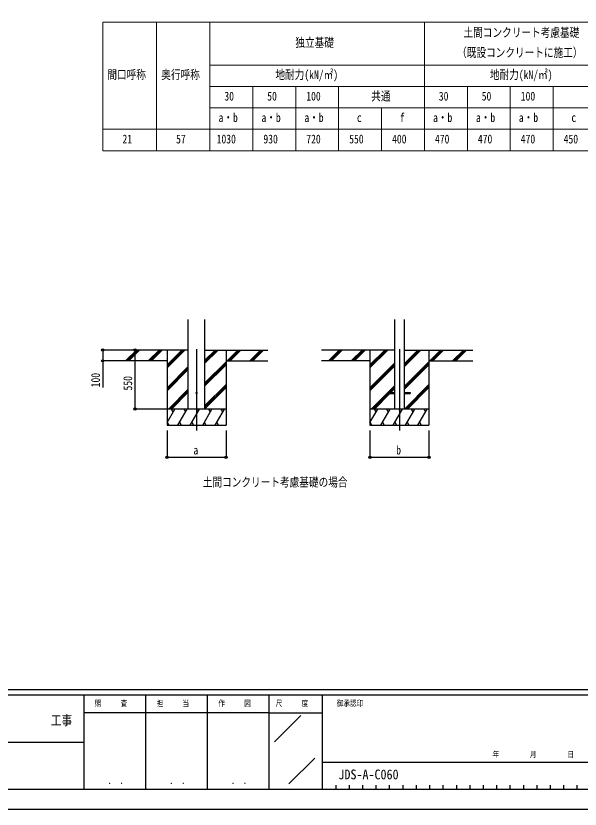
# Model space of a CAD drawing. Units: millimetres, scale not verified. Extents: x -10512 to 10512, y -7425 to 7425.
# Drawn here: x 2605 to 7867, y -7425 to -21 of the extents above; entities that cross this region are included whole.
import ezdxf
from ezdxf.enums import TextEntityAlignment as Align

# ---------------------------------------------------------------- set-up
doc = ezdxf.new("R2010")
doc.units = ezdxf.units.MM
doc.header["$LTSCALE"] = 30
doc.layers.add('0-1_TABLE1', color=7, linetype='Continuous', lineweight=18)
for name, color, linetype in [('0-2_USER1', 3, 'Continuous'), ('0-3_YKK_12', 2, 'Continuous'), ('0-4_YKK_13', 4, 'Continuous'), ('0-5_YKK_A1', 4, 'Continuous'), ('0-6_YKK_D', 6, 'Continuous'), ('0-7_YKK_ZWAK', 7, 'Continuous')]:
    doc.layers.add(name, color=color, linetype=linetype)
doc.styles.add('ＭＳ ゴシック', font='')
doc.styles.get('ＭＳ ゴシック').set_extended_font_data('MS Gothic')

msp = doc.modelspace()

# ---------------------------------------------------------------- linework, layer by layer
at = {"layer": '0-1_TABLE1'}
for p, q in [((3415.14, -80.35), (8415.14, -80.35)), ((3415.14, -80.35), (3415.14, -1280.35)), ((3915.14, -80.35), (3915.14, -1280.35)), ((4415.14, -480.35), (8415.14, -480.35)), ((4415.14, -680.35), (8415.14, -680.35)), ((4815.14, -680.35), (4815.14, -1280.35)), ((5215.14, -680.35), (5215.14, -1280.35)), ((6815.14, -680.35), (6815.14, -1280.35)), ((7215.14, -680.35), (7215.14, -1280.35)), ((4415.14, -880.35), (8415.14, -880.35))]:
    msp.add_line(p, q, dxfattribs=at)
for points in [[(4415.14, -80.35), (4415.14, -480.35), (4415.14, -1080.35), (4415.14, -1280.35)], [(6415.14, -80.35), (6415.14, -680.35), (6415.14, -1080.35), (6415.14, -1280.35)], [(5615.14, -680.35), (5615.14, -1080.35), (5615.14, -1280.35)], [(7615.14, -680.35), (7615.14, -880.35), (7615.14, -1280.35)], [(6015.14, -880.35), (6015.14, -1080.35), (6015.14, -1280.35)], [(3415.14, -1080.35), (3915.14, -1080.35), (8415.14, -1080.35)], [(3415.14, -1280.35), (3915.14, -1280.35), (5615.14, -1280.35), (8415.14, -1280.35)]]:
    msp.add_lwpolyline(points, dxfattribs=at)
at = {"layer": '0-3_YKK_12'}
for p, q in [((4290.14, -3131.6), (4290.14, -3890.8)), ((6181.71, -3131.6), (6181.71, -3890.8))]:
    msp.add_line(p, q, dxfattribs=at)
at = {"layer": '0-4_YKK_13'}
for p, q in [((6081.71, -3536.3), (6081.71, -3545.3)), ((6081.71, -3536.3), (6136.51, -3536.3)), ((6081.71, -3545.3), (6136.51, -3545.3)), ((6226.91, -3536.3), (6281.71, -3536.3)), ((6226.91, -3545.3), (6281.71, -3545.3)), ((6281.71, -3536.3), (6281.71, -3545.3))]:
    msp.add_line(p, q, dxfattribs=at)
msp.add_circle((4290.14, -3540.8), 5, dxfattribs=at)
at = {"layer": '0-5_YKK_A1'}
for p, q in [((4212.39, -3690.8), (4212.39, -2855.45)), ((4367.89, -3690.8), (4367.89, -2855.45)), ((6136.51, -2855.45), (6136.51, -3690.8)), ((6226.91, -2855.45), (6226.91, -3690.8)), ((4212.39, -3140.8), (3564.19, -3140.8)), ((3630.88, -3239.4), (3729.47, -3140.8)), ((3643.62, -3240.8), (3743.62, -3140.8)), ((3657.76, -3240.8), (3757.76, -3140.8)), ((3843.01, -3239.4), (3941.61, -3140.8)), ((3855.75, -3240.8), (3955.75, -3140.8)), ((3869.89, -3240.8), (3969.89, -3140.8)), ((4015.14, -3140.8), (4015.14, -3840.8)), ((4015.14, -3307.68), (4182.02, -3140.8)), ((4015.14, -3293.54), (4167.88, -3140.8)), ((4015.14, -3279.4), (4153.74, -3140.8)), ((4367.89, -3263.3), (4490.39, -3140.8)), ((4367.89, -3249.16), (4476.25, -3140.8)), ((4367.89, -3235.02), (4462.11, -3140.8)), ((4367.89, -3140.8), (4955.76, -3140.8)), ((4565.14, -3140.8), (4565.14, -3840.8)), ((4574.24, -3240.8), (4674.24, -3140.8)), ((4588.38, -3240.8), (4688.38, -3140.8)), ((4602.52, -3240.8), (4702.52, -3140.8)), ((4786.37, -3240.8), (4886.37, -3140.8)), ((4800.51, -3240.8), (4900.51, -3140.8)), ((4814.65, -3240.8), (4914.66, -3140.8)), ((6136.51, -3140.8), (5455.76, -3140.8)), ((5522.45, -3239.4), (5621.05, -3140.8)), ((5535.19, -3240.8), (5635.19, -3140.8)), ((5549.33, -3240.8), (5649.33, -3140.8)), ((5734.58, -3239.4), (5833.18, -3140.8)), ((5747.32, -3240.8), (5847.32, -3140.8)), ((5761.46, -3240.8), (5861.46, -3140.8)), ((5906.71, -3140.8), (5906.71, -3840.8)), ((5906.71, -3307.68), (6073.59, -3140.8)), ((5906.71, -3293.54), (6059.45, -3140.8)), ((5906.71, -3279.4), (6045.31, -3140.8)), ((6226.91, -3295.85), (6381.96, -3140.8)), ((6226.91, -3281.71), (6367.82, -3140.8)), ((6226.91, -3267.57), (6353.68, -3140.8)), ((6226.91, -3140.8), (6864.92, -3140.8)), ((6456.71, -3140.8), (6456.71, -3840.8)), ((6465.81, -3240.8), (6565.81, -3140.8)), ((6479.95, -3240.8), (6579.95, -3140.8)), ((6494.09, -3240.8), (6594.09, -3140.8)), ((6677.94, -3240.8), (6777.94, -3140.8)), ((6692.08, -3240.8), (6792.08, -3140.8)), ((6706.23, -3240.8), (6806.23, -3140.8)), ((4015.14, -3240.8), (3564.19, -3240.8)), ((4367.89, -3447.15), (4565.14, -3249.9)), ((4565.14, -3240.8), (4955.76, -3240.8)), ((5906.71, -3240.8), (5455.76, -3240.8)), ((6226.91, -3479.7), (6456.71, -3249.9)), ((6456.71, -3240.8), (6864.92, -3240.8)), ((4015.14, -3491.53), (4212.39, -3294.28)), ((4015.14, -3505.67), (4212.39, -3308.42)), ((4015.14, -3519.82), (4212.39, -3322.57)), ((4367.89, -3461.29), (4565.14, -3264.04)), ((4367.89, -3475.43), (4565.14, -3278.18)), ((5906.71, -3491.53), (6136.51, -3261.73)), ((5906.71, -3505.67), (6136.51, -3275.88)), ((5906.71, -3519.82), (6136.51, -3290.02)), ((6226.91, -3493.84), (6456.71, -3264.04)), ((6226.91, -3507.98), (6456.71, -3278.18)), ((4367.89, -3659.28), (4565.14, -3462.03)), ((4367.89, -3673.42), (4565.14, -3476.17)), ((5919.57, -3690.8), (6136.51, -3473.86)), ((6227.94, -3690.8), (6456.71, -3462.03)), ((6242.08, -3690.8), (6456.71, -3476.17)), ((4028, -3690.8), (4212.39, -3506.41)), ((4042.14, -3690.8), (4212.39, -3520.56)), ((4056.29, -3690.8), (4212.39, -3534.7)), ((4367.89, -3687.56), (4565.14, -3490.32)), ((5933.71, -3690.8), (6081.71, -3542.81)), ((5947.86, -3690.8), (6093.36, -3545.3)), ((6088.21, -3536.3), (6136.51, -3488.01)), ((6102.36, -3536.3), (6136.51, -3502.15)), ((6256.22, -3690.8), (6456.71, -3490.32)), ((4565.14, -3690.8), (4015.14, -3690.8)), ((4015.14, -3816.25), (4087.57, -3690.8)), ((4072.57, -3716.79), (4057.57, -3690.8)), ((4116.44, -3840.8), (4203.04, -3690.8)), ((4188.04, -3716.78), (4173.04, -3690.8)), ((4231.91, -3840.8), (4318.51, -3690.8)), ((4303.51, -3716.79), (4288.51, -3690.8)), ((4347.38, -3840.8), (4433.98, -3690.8)), ((4418.98, -3716.79), (4403.98, -3690.8)), ((4462.85, -3840.8), (4549.45, -3690.8)), ((4534.45, -3716.79), (4519.45, -3690.8)), ((6456.71, -3690.8), (5906.71, -3690.8)), ((5906.71, -3816.25), (5979.14, -3690.8)), ((5964.14, -3716.79), (5949.14, -3690.8)), ((6008.01, -3840.8), (6094.61, -3690.8)), ((6079.61, -3716.78), (6064.61, -3690.8)), ((6123.48, -3840.8), (6210.08, -3690.8)), ((6195.08, -3716.79), (6180.08, -3690.8)), ((6238.95, -3840.8), (6325.55, -3690.8)), ((6310.55, -3716.79), (6295.55, -3690.8)), ((6354.42, -3840.8), (6441.02, -3690.8)), ((6426.02, -3716.79), (6411.02, -3690.8)), ((4015.14, -3840.8), (4565.14, -3840.8)), ((4015.97, -3814.82), (4030.97, -3840.8)), ((4131.44, -3814.82), (4146.44, -3840.8)), ((4246.91, -3814.82), (4261.91, -3840.8)), ((4362.38, -3814.82), (4377.38, -3840.8)), ((4477.85, -3814.82), (4492.85, -3840.8)), ((5906.71, -3840.8), (6456.71, -3840.8)), ((5907.54, -3814.82), (5922.54, -3840.8)), ((6023.01, -3814.82), (6038.01, -3840.8)), ((6138.48, -3814.82), (6153.48, -3840.8)), ((6253.95, -3814.82), (6268.95, -3840.8)), ((6369.42, -3814.82), (6384.42, -3840.8))]:
    msp.add_line(p, q, dxfattribs=at)
at = {"layer": '0-6_YKK_D'}
for p, q in [((3629.8, -3140.8), (3414.14, -3140.8)), ((3789.08, -3140.8), (3714.14, -3140.8)), ((3715.14, -3140.8), (3715.14, -3690.8)), ((3629.8, -3240.8), (3414.14, -3240.8)), ((4014.14, -3690.8), (3714.14, -3690.8)), ((4015.14, -3890.8), (4015.14, -4141.8)), ((4565.14, -3890.8), (4565.14, -4141.8)), ((5906.71, -3890.8), (5906.71, -4141.8)), ((6456.71, -3890.8), (6456.71, -4141.8)), ((4015.14, -4140.8), (4565.14, -4140.8)), ((5906.71, -4140.8), (6456.71, -4140.8))]:
    msp.add_line(p, q, dxfattribs=at)
msp.add_lwpolyline([(3415.14, -3140.8), (3415.14, -3240.8), (3415.14, -3489.3)], dxfattribs=at)
for centre in [(3415.14, -3140.8), (3715.14, -3140.8), (3415.14, -3240.8), (3715.14, -3690.8), (4015.14, -4140.8), (4565.14, -4140.8), (5906.71, -4140.8), (6456.71, -4140.8)]:
    msp.add_circle(centre, 10.62, dxfattribs=at)
at = {"layer": '0-7_YKK_ZWAK'}
for p, q in [((9737.55, -6312.5), (-9762.45, -6312.5)), ((3237.55, -6362.5), (-12.45, -6362.5)), ((3812.55, -6362.5), (3812.55, -7237.5)), ((4387.55, -6362.5), (4387.55, -7237.5)), ((4962.55, -6362.5), (4962.55, -7237.5)), ((5462.55, -6362.5), (4962.55, -6362.5)), ((8043.8, -6362.5), (5462.55, -6362.5)), ((5462.55, -6362.5), (5462.55, -7237.5)), ((4962.55, -6525), (3237.55, -6525)), ((4962.55, -6525), (5462.55, -6525)), ((5017.76, -6795.73), (5262.59, -6550.9)), ((-12.45, -6800), (3237.55, -6800)), ((5151.68, -7189.97), (5392.23, -6949.42)), ((5462.55, -6987.5), (8043.8, -6987.5)), ((-12.45, -7237.5), (3237.55, -7237.5)), ((3237.55, -7237.5), (4962.55, -7237.5)), ((4962.55, -7237.5), (5462.55, -7237.5)), ((5462.55, -7237.5), (8043.8, -7237.5)), ((5587.55, -7200), (5587.55, -7237.5)), ((5712.55, -7200), (5712.55, -7237.5)), ((5837.55, -7200), (5837.55, -7237.5)), ((5962.55, -7200), (5962.55, -7237.5)), ((6087.55, -7200), (6087.55, -7237.5)), ((6212.55, -7200), (6212.55, -7237.5)), ((6337.55, -7200), (6337.55, -7237.5)), ((6462.55, -7200), (6462.55, -7237.5)), ((6587.55, -7200), (6587.55, -7237.5)), ((6712.55, -7200), (6712.55, -7237.5)), ((6837.55, -7200), (6837.55, -7237.5)), ((6962.55, -7200), (6962.55, -7237.5)), ((7087.55, -7200), (7087.55, -7237.5)), ((7212.55, -7200), (7212.55, -7237.5)), ((7337.55, -7200), (7337.55, -7237.5)), ((7462.55, -7200), (7462.55, -7237.5)), ((7587.55, -7200), (7587.55, -7237.5)), ((7712.55, -7200), (7712.55, -7237.5)), ((7837.55, -7200), (7837.55, -7237.5))]:
    msp.add_line(p, q, dxfattribs=at)
msp.add_lwpolyline([(-10512.5, -7425), (10512.5, -7425), (10512.5, 7425), (-10512.5, 7425)], close=True, dxfattribs=at)
msp.add_lwpolyline([(4962.55, -6362.5), (3237.55, -6362.5), (3237.55, -7237.5)], dxfattribs=at)

# ---------------------------------------------------------------- texts
at = {"layer": '0-1_TABLE1', "style": 'ＭＳ ゴシック', "width": 0.8}
for s, p in [('土間コンクリート考慮基礎', (6779.14, -242.85)), ('独立基礎', (5211.14, -336.6)), ('（既設コンクリートに施工）', (6719.14, -430.35)), ('間口呼称', (3458.14, -636.6)), ('奥行呼称', (3961.14, -636.6)), ('地耐力(kN/㎡)', (5025.14, -636.6)), ('地耐力(kN/㎡)', (7025.14, -636.6)), ('30', (4549.14, -836.6)), ('50', (4949.14, -836.6)), ('100', (5313.14, -836.6)), ('共通', (5919.14, -836.6)), ('30', (6549.14, -836.6)), ('50', (6949.14, -836.6)), ('100', (7313.14, -836.6)), ('a・b', (4495.14, -1036.6)), ('a・b', (4895.14, -1036.6)), ('a・b', (5295.14, -1036.6)), ('c', (5785.14, -1036.6)), ('f', (6185.14, -1036.6)), ('a・b', (6495.14, -1036.6)), ('a・b', (6895.14, -1036.6)), ('a・b', (7295.14, -1036.6)), ('c', (7785.14, -1036.6)), ('21', (3599.14, -1236.6)), ('57', (4099.14, -1236.6)), ('1030', (4477.14, -1236.6)), ('930', (4913.14, -1236.6)), ('720', (5313.14, -1236.6)), ('550', (5713.14, -1236.6)), ('400', (6113.14, -1236.6)), ('470', (6513.14, -1236.6)), ('470', (6913.14, -1236.6)), ('470', (7313.14, -1236.6)), ('450', (7713.14, -1236.6))]:
    msp.add_text(s, height=82.48, dxfattribs=at).set_placement(p, align=Align.BOTTOM_LEFT)
at = {"layer": '0-2_USER1', "style": 'ＭＳ ゴシック'}
for s, height, width, p in [('土間コンクリート考慮基礎の場合', 82.48, 0.8, (4347.8, -4439.26)), ('JDS-A-C060', 91.64, 0.9, (5612.76, -7174.26))]:
    msp.add_text(s, height=height, dxfattribs=dict(at, width=width)).set_placement(p, align=Align.BOTTOM_LEFT)
at = {"layer": '0-6_YKK_D', "style": 'ＭＳ ゴシック', "width": 0.8}
for s, p in [('100', (3414.14, -3488.3)), ('550', (3714.14, -3517.8))]:
    msp.add_text(s, height=82.48, rotation=90, dxfattribs=at).set_placement(p, align=Align.BOTTOM_LEFT)
for s, p in [('a', (4260.14, -4139.8)), ('b', (6151.71, -4139.8))]:
    msp.add_text(s, height=82.48, dxfattribs=at).set_placement(p, align=Align.BOTTOM_LEFT)
at = {"layer": '0-7_YKK_ZWAK', "style": 'ＭＳ ゴシック', "width": 0.8}
for s, height, p in [('照     査', 54.99, (3341.05, -6481.25)), ('担     当', 54.99, (3918.05, -6481.25)), ('作     図', 54.99, (4493.05, -6481.25)), ('尺     度', 54.99, (5028.55, -6481.25)), ('御承認印', 54.99, (5597.85, -6481.25)), ('工事', 91.64, (2930.83, -6668.66)), ('年        月        日', 54.99, (7049.77, -6958.04)), ('． ．', 64.79, (3462.5, -7210.88)), ('． ．', 64.79, (4037.5, -7210.88)), ('． ．', 64.79, (4612.5, -7210.88))]:
    msp.add_text(s, height=height, dxfattribs=at).set_placement(p, align=Align.BOTTOM_LEFT)

doc.saveas('drawing.dxf')
